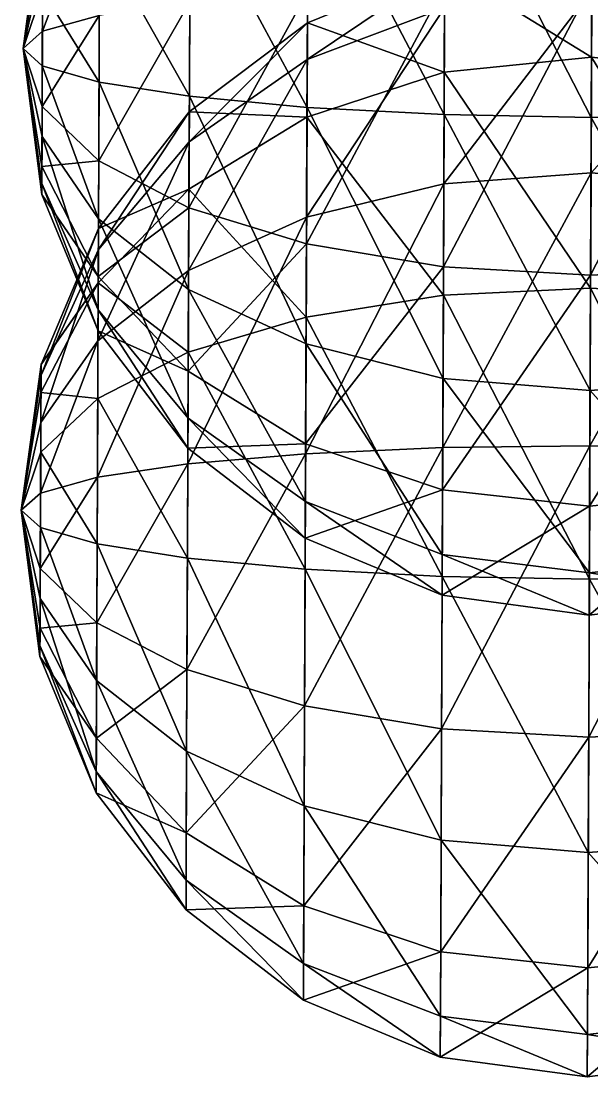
# Model space of a CAD drawing. Header units: metres. Extents: x -322 to 100, y -423 to 142.
# Drawn here: x -321.8 to -291.7, y -349.6 to -293.9 of the extents above; entities that cross this region are included whole.
import ezdxf

# ---------------------------------------------------------------- set-up
doc = ezdxf.new("R2010")
doc.units = ezdxf.units.M

msp = doc.modelspace()

# ---------------------------------------------------------------- linework, layer by layer
for points in [[(-291.7004, -298.97214, -919.2862), (-299.4037, -283.97626, -916.1156), (-291.63754, -283.6043, -917.05475), (-291.63745, -283.60422, -917.0546)], [(-283.9354, -298.88397, -918.271), (-291.7004, -298.97214, -919.2862), (-291.63754, -283.6043, -917.05475), (-291.63745, -283.60422, -917.0546)], [(-299.46442, -298.82043, -918.271), (-306.64392, -285.13025, -913.3622), (-299.4037, -283.97626, -916.1156), (-299.4036, -283.97617, -916.1155)], [(-291.7004, -298.97214, -919.2862), (-299.46442, -298.82043, -918.271), (-299.4037, -283.97626, -916.1156), (-299.4036, -283.97617, -916.1155)], [(-306.69833, -298.4392, -915.2947), (-312.86475, -286.98767, -908.9822), (-306.64392, -285.13025, -913.3622), (-306.64383, -285.13016, -913.36206)], [(-299.46442, -298.82043, -918.271), (-306.69833, -298.4392, -915.2947), (-306.64392, -285.13025, -913.3622), (-306.64383, -285.13016, -913.36206)], [(-317.62985, -286.37354, -877.4728), (-320.64453, -290.68918, -883.27106), (-320.65982, -294.42258, -881.7825), (-320.65973, -294.4225, -881.78235)], [(-317.62985, -286.37354, -877.4728), (-320.65982, -294.42258, -881.7825), (-317.65936, -293.58588, -874.59705), (-317.65927, -293.5858, -874.5969)], [(-312.9092, -297.8544, -910.56006), (-317.6423, -289.42194, -903.27405), (-312.86475, -286.98767, -908.9822), (-312.86465, -286.98758, -908.98206)], [(-306.69833, -298.4392, -915.2947), (-312.9092, -297.8544, -910.56006), (-312.86475, -286.98767, -908.9822), (-312.86465, -286.98758, -908.98206)], [(-320.6381, -289.11133, -894.1379), (-321.68576, -295.32944, -889.4934), (-320.632, -287.62274, -890.4045), (-320.6319, -287.62265, -890.40436)], [(-320.632, -287.62274, -890.4045), (-321.68576, -295.32944, -889.4934), (-320.63437, -288.2003, -886.42694), (-320.63428, -288.2002, -886.4268)], [(-320.63437, -288.2003, -886.42694), (-321.68576, -295.32944, -889.4934), (-320.64453, -290.68918, -883.27106), (-320.64444, -290.6891, -883.27094)], [(-320.651, -292.26715, -896.62683), (-321.68576, -295.32944, -889.4934), (-320.6381, -289.11133, -894.1379), (-320.638, -289.11124, -894.13776)], [(-317.67374, -297.10587, -904.3898), (-320.651, -292.26715, -896.62683), (-317.6423, -289.42194, -903.27405), (-317.6422, -289.42184, -903.2739)], [(-312.9092, -297.8544, -910.56006), (-317.67374, -297.10587, -904.3898), (-317.6423, -289.42194, -903.27405), (-317.6422, -289.42184, -903.2739)], [(-291.6874, -295.79672, -739.4938), (-299.43256, -291.02866, -724.94904), (-291.66388, -290.0453, -725.069), (-291.6638, -290.0452, -725.06885)], [(-283.92627, -296.64764, -738.8823), (-291.6874, -295.79672, -739.4938), (-291.66388, -290.0453, -725.069), (-291.6638, -290.0452, -725.06885)], [(-320.64453, -290.68918, -883.27106), (-321.68576, -295.32944, -889.4934), (-320.65982, -294.42258, -881.7825), (-320.65973, -294.4225, -881.78235)], [(-299.43256, -291.02866, -724.94904), (-306.68008, -293.97534, -724.5974), (-306.688, -295.90784, -711.2883), (-306.6879, -295.90775, -711.2882)], [(-299.43256, -291.02866, -724.94904), (-306.688, -295.90784, -711.2883), (-299.44138, -293.18408, -710.10474), (-299.44128, -293.184, -710.1046)], [(-299.4553, -296.58414, -738.8823), (-306.68008, -293.97534, -724.5974), (-299.43256, -291.02866, -724.94904), (-299.43246, -291.02856, -724.9489)], [(-291.6874, -295.79672, -739.4938), (-299.4553, -296.58414, -738.8823), (-299.43256, -291.02866, -724.94904), (-299.43246, -291.02856, -724.9489)], [(-299.4366, -292.02032, -860.7158), (-306.6734, -292.34238, -863.69214), (-306.72784, -305.65134, -865.62463), (-306.72775, -305.65125, -865.6245)], [(-299.4366, -292.02032, -860.7158), (-306.72784, -305.65134, -865.62463), (-299.4973, -306.86453, -862.8712), (-299.49722, -306.86444, -862.8711)], [(-291.6716, -291.93216, -859.7006), (-299.4366, -292.02032, -860.7158), (-299.4973, -306.86453, -862.8712), (-299.49722, -306.86444, -862.8711)], [(-291.6716, -291.93216, -859.7006), (-299.4973, -306.86453, -862.8712), (-291.73447, -307.3, -861.93207), (-291.73438, -307.2999, -861.93195)], [(-283.9076, -292.08386, -860.7158), (-291.6716, -291.93216, -859.7006), (-291.73447, -307.3, -861.93207), (-291.73438, -307.2999, -861.93195)], [(-283.9076, -292.08386, -860.7158), (-291.73447, -307.3, -861.93207), (-283.96832, -306.92807, -862.8712), (-283.96823, -306.92798, -862.8711)], [(-320.66727, -296.24466, -897.20435), (-321.68576, -295.32944, -889.4934), (-320.651, -292.26715, -896.62683), (-320.6509, -292.26706, -896.6267)], [(-317.67374, -297.10587, -904.3898), (-320.66727, -296.24466, -897.20435), (-320.651, -292.26715, -896.62683), (-320.6509, -292.26706, -896.6267)], [(-306.6734, -292.34238, -863.69214), (-312.88885, -292.87637, -868.42676), (-312.9333, -303.74307, -870.00464), (-312.9332, -303.74298, -870.0045)], [(-306.6734, -292.34238, -863.69214), (-312.9333, -303.74307, -870.00464), (-306.72784, -305.65134, -865.62463), (-306.72775, -305.65125, -865.6245)], [(-291.67303, -292.2767, -709.701), (-299.44138, -293.18408, -710.10474), (-299.47937, -302.4728, -698.32684), (-299.47928, -302.47272, -698.3267)], [(-291.67303, -292.2767, -709.701), (-299.47937, -302.4728, -698.32684), (-291.71237, -301.89313, -697.5077), (-291.71228, -301.89304, -697.50757)], [(-283.91235, -293.2476, -710.10474), (-291.67303, -292.2767, -709.701), (-291.71237, -301.89313, -697.5077), (-291.71228, -301.89304, -697.50757)], [(-312.88885, -292.87637, -868.42676), (-317.65936, -293.58588, -874.59705), (-317.6908, -301.2698, -875.71277), (-317.6907, -301.2697, -875.71265)], [(-312.88885, -292.87637, -868.42676), (-317.6908, -301.2698, -875.71277), (-312.9333, -303.74307, -870.00464), (-312.9332, -303.74298, -870.0045)], [(-299.44138, -293.18408, -710.10474), (-306.688, -295.90784, -711.2883), (-306.72208, -304.2359, -700.7286), (-306.722, -304.2358, -700.72845)], [(-299.44138, -293.18408, -710.10474), (-306.72208, -304.2359, -700.7286), (-299.47937, -302.4728, -698.32684), (-299.47928, -302.47272, -698.3267)], [(-317.65936, -293.58588, -874.59705), (-320.65982, -294.42258, -881.7825), (-320.6761, -298.40005, -882.36), (-320.676, -298.39996, -882.35986)], [(-317.65936, -293.58588, -874.59705), (-320.6761, -298.40005, -882.36), (-317.6908, -301.2698, -875.71277), (-317.6907, -301.2697, -875.71265)], [(-283.91235, -293.2476, -710.10474), (-291.71237, -301.89313, -697.5077), (-283.95035, -302.53635, -698.32684), (-283.95026, -302.53625, -698.3267)], [(-306.68008, -293.97534, -724.5974), (-312.91263, -298.68454, -724.03796), (-312.91907, -300.2624, -713.1712), (-312.91898, -300.2623, -713.1711)], [(-306.68008, -293.97534, -724.5974), (-312.91907, -300.2624, -713.1712), (-306.688, -295.90784, -711.2883), (-306.6879, -295.90775, -711.2882)], [(-306.70047, -298.95624, -737.0896), (-312.91263, -298.68454, -724.03796), (-306.68008, -293.97534, -724.5974), (-306.68, -293.97525, -724.5973)], [(-299.4553, -296.58414, -738.8823), (-306.70047, -298.95624, -737.0896), (-306.68008, -293.97534, -724.5974), (-306.68, -293.97525, -724.5973)], [(-320.65982, -294.42258, -881.7825), (-321.68576, -295.32944, -889.4934), (-320.6761, -298.40005, -882.36), (-320.676, -298.39996, -882.35986)], [(-320.6761, -298.40005, -882.36), (-321.68576, -295.32944, -889.4934), (-320.689, -301.5559, -884.84894), (-320.6889, -301.55582, -884.8488)], [(-320.689, -301.5559, -884.84894), (-321.68576, -295.32944, -889.4934), (-320.69507, -303.0445, -888.58234), (-320.69498, -303.0444, -888.5822)], [(-320.69507, -303.0445, -888.58234), (-321.68576, -295.32944, -889.4934), (-320.69272, -302.46695, -892.5599), (-320.69263, -302.46686, -892.55975)], [(-320.69272, -302.46695, -892.5599), (-321.68576, -295.32944, -889.4934), (-320.68253, -299.97803, -895.71576), (-320.68243, -299.97794, -895.71564)], [(-320.68253, -299.97803, -895.71576), (-321.68576, -295.32944, -889.4934), (-320.66727, -296.24466, -897.20435), (-320.66718, -296.24457, -897.2042)], [(-306.688, -295.90784, -711.2883), (-312.91907, -300.2624, -713.1712), (-312.9469, -307.06223, -704.5492), (-312.9468, -307.06213, -704.5491)], [(-306.688, -295.90784, -711.2883), (-312.9469, -307.06223, -704.5492), (-306.72208, -304.2359, -700.7286), (-306.722, -304.2358, -700.72845)], [(-291.7373, -307.98996, -749.1103), (-299.4553, -296.58414, -738.8823), (-291.6874, -295.79672, -739.4938), (-291.68732, -295.79663, -739.49365)], [(-283.97446, -308.4254, -748.17114), (-291.7373, -307.98996, -749.1103), (-291.6874, -295.79672, -739.4938), (-291.68732, -295.79663, -739.49365)], [(-291.6874, -295.79672, -739.4938), (-291.6874, -295.79672, -739.4938), (-291.7373, -307.98996, -749.1103), (-291.7372, -307.98987, -749.11017)], [(-283.97446, -308.4254, -748.17114), (-291.6874, -295.79672, -739.4938), (-283.92627, -296.64764, -738.8823), (-283.92618, -296.64755, -738.8822)], [(-317.70325, -304.3182, -901.51404), (-320.68253, -299.97803, -895.71576), (-320.66727, -296.24466, -897.20435), (-320.66718, -296.24457, -897.2042)], [(-317.70325, -304.3182, -901.51404), (-320.66727, -296.24466, -897.20435), (-317.67374, -297.10587, -904.3898), (-317.67365, -297.10577, -904.38965)], [(-312.95093, -308.05417, -906.49316), (-317.70325, -304.3182, -901.51404), (-317.67374, -297.10587, -904.3898), (-317.67365, -297.10577, -904.38965)], [(-312.95093, -308.05417, -906.49316), (-317.67374, -297.10587, -904.3898), (-312.9092, -297.8544, -910.56006), (-312.90912, -297.8543, -910.55994)], [(-299.50345, -308.3619, -748.17114), (-306.70047, -298.95624, -737.0896), (-299.4553, -296.58414, -738.8823), (-299.4552, -296.58405, -738.8822)], [(-291.7373, -307.98996, -749.1103), (-299.50345, -308.3619, -748.17114), (-299.4553, -296.58414, -738.8823), (-299.4552, -296.58405, -738.8822)], [(-299.4553, -296.58414, -738.8823), (-299.4553, -296.58414, -738.8823), (-299.50345, -308.3619, -748.17114), (-299.50336, -308.36182, -748.171)], [(-306.74945, -310.93134, -910.3138), (-312.95093, -308.05417, -906.49316), (-312.9092, -297.8544, -910.56006), (-312.90912, -297.8543, -910.55994)], [(-306.74945, -310.93134, -910.3138), (-312.9092, -297.8544, -910.56006), (-306.69833, -298.4392, -915.2947), (-306.69824, -298.43912, -915.29456)], [(-317.6908, -301.2698, -875.71277), (-320.6761, -298.40005, -882.36), (-320.689, -301.5559, -884.84894), (-320.6889, -301.55582, -884.8488)], [(-312.91263, -298.68454, -724.03796), (-317.70538, -304.83527, -723.30896), (-317.70993, -305.951, -715.625), (-317.70984, -305.9509, -715.6249)], [(-312.91263, -298.68454, -724.03796), (-317.70993, -305.951, -715.625), (-312.91907, -300.2624, -713.1712), (-312.91898, -300.2623, -713.1711)], [(-312.92926, -302.7514, -734.23785), (-317.70538, -304.83527, -723.30896), (-312.91263, -298.68454, -724.03796), (-312.91254, -298.68445, -724.03784)], [(-306.70047, -298.95624, -737.0896), (-312.92926, -302.7514, -734.23785), (-312.91263, -298.68454, -724.03796), (-312.91254, -298.68445, -724.03784)], [(-299.52142, -312.7536, -912.7155), (-306.74945, -310.93134, -910.3138), (-306.69833, -298.4392, -915.2947), (-306.69824, -298.43912, -915.29456)], [(-299.52142, -312.7536, -912.7155), (-306.69833, -298.4392, -915.2947), (-299.46442, -298.82043, -918.271), (-299.46432, -298.82034, -918.2709)], [(-306.74365, -309.5159, -745.4177), (-312.92926, -302.7514, -734.23785), (-306.70047, -298.95624, -737.0896), (-306.70038, -298.95615, -737.0895)], [(-299.50345, -308.3619, -748.17114), (-306.74365, -309.5159, -745.4177), (-306.70047, -298.95624, -737.0896), (-306.70038, -298.95615, -737.0895)], [(-306.70047, -298.95624, -737.0896), (-306.70047, -298.95624, -737.0896), (-306.74365, -309.5159, -745.4177), (-306.74356, -309.5158, -745.4176)], [(-291.7594, -313.39682, -913.53467), (-299.52142, -312.7536, -912.7155), (-299.46442, -298.82043, -918.271), (-299.46432, -298.82034, -918.2709)], [(-291.7594, -313.39682, -913.53467), (-299.46442, -298.82043, -918.271), (-291.7004, -298.97214, -919.2862), (-291.70032, -298.97205, -919.2861)], [(-283.9924, -312.81714, -912.7155), (-291.7594, -313.39682, -913.53467), (-291.7004, -298.97214, -919.2862), (-291.70032, -298.97205, -919.2861)], [(-283.9924, -312.81714, -912.7155), (-291.7004, -298.97214, -919.2862), (-283.9354, -298.88397, -918.271), (-283.9353, -298.88388, -918.2709)], [(-317.72293, -309.1264, -895.41736), (-320.69272, -302.46695, -892.5599), (-320.68253, -299.97803, -895.71576), (-320.68243, -299.97794, -895.71564)], [(-317.72293, -309.1264, -895.41736), (-320.68253, -299.97803, -895.71576), (-317.70325, -304.3182, -901.51404), (-317.70316, -304.3181, -901.5139)], [(-312.91907, -300.2624, -713.1712), (-317.70993, -305.951, -715.625), (-317.7296, -310.7592, -709.5283), (-317.72952, -310.7591, -709.5282)], [(-312.91907, -300.2624, -713.1712), (-317.7296, -310.7592, -709.5283), (-312.9469, -307.06223, -704.5492), (-312.9468, -307.06213, -704.5491)], [(-317.71573, -307.36642, -880.521), (-320.689, -301.5559, -884.84894), (-320.69507, -303.0445, -888.58234), (-320.69498, -303.0444, -888.5822)], [(-317.6908, -301.2698, -875.71277), (-320.689, -301.5559, -884.84894), (-317.71573, -307.36642, -880.521), (-317.71564, -307.36633, -880.5209)], [(-312.9333, -303.74307, -870.00464), (-317.6908, -301.2698, -875.71277), (-317.71573, -307.36642, -880.521), (-317.71564, -307.36633, -880.5209)], [(-291.71237, -301.89313, -697.5077), (-299.47937, -302.4728, -698.32684), (-299.53638, -316.40598, -692.77136), (-299.5363, -316.40588, -692.77124)], [(-291.71237, -301.89313, -697.5077), (-299.53638, -316.40598, -692.77136), (-291.77136, -316.3178, -691.75616), (-291.77127, -316.31772, -691.75604)], [(-283.95035, -302.53635, -698.32684), (-291.71237, -301.89313, -697.5077), (-291.77136, -316.3178, -691.75616), (-291.77127, -316.31772, -691.75604)], [(-317.72748, -310.24213, -887.7334), (-320.69507, -303.0445, -888.58234), (-320.69272, -302.46695, -892.5599), (-320.69263, -302.46686, -892.55975)], [(-317.72748, -310.24213, -887.7334), (-320.69272, -302.46695, -892.5599), (-317.72293, -309.1264, -895.41736), (-317.72284, -309.1263, -895.41724)], [(-299.47937, -302.4728, -698.32684), (-306.72208, -304.2359, -700.7286), (-306.77316, -316.72803, -695.7477), (-306.77307, -316.72794, -695.74756)], [(-299.47937, -302.4728, -698.32684), (-306.77316, -316.72803, -695.7477), (-299.53638, -316.40598, -692.77136), (-299.5363, -316.40588, -692.77124)], [(-283.95035, -302.53635, -698.32684), (-291.77136, -316.3178, -691.75616), (-284.00735, -316.4695, -692.77136), (-284.00726, -316.46942, -692.77124)], [(-317.71573, -307.36642, -880.521), (-320.69507, -303.0445, -888.58234), (-317.72748, -310.24213, -887.7334), (-317.7274, -310.24203, -887.7333)], [(-312.96454, -311.37332, -741.0377), (-317.71713, -307.71097, -730.52136), (-312.92926, -302.7514, -734.23785), (-312.92917, -302.7513, -734.23773)], [(-312.92926, -302.7514, -734.23785), (-317.71713, -307.71097, -730.52136), (-317.70538, -304.83527, -723.30896), (-317.7053, -304.83517, -723.30884)], [(-306.74365, -309.5159, -745.4177), (-312.96454, -311.37332, -741.0377), (-312.92926, -302.7514, -734.23785), (-312.92917, -302.7513, -734.23773)], [(-312.92926, -302.7514, -734.23785), (-312.92926, -302.7514, -734.23785), (-312.96454, -311.37332, -741.0377), (-312.96445, -311.37323, -741.0376)], [(-312.9333, -303.74307, -870.00464), (-317.71573, -307.36642, -880.521), (-312.96857, -312.365, -876.8045), (-312.96848, -312.3649, -876.8044)], [(-306.72784, -305.65134, -865.62463), (-312.9333, -303.74307, -870.00464), (-312.96857, -312.365, -876.8045), (-312.96848, -312.3649, -876.8044)], [(-312.97876, -314.854, -897.87115), (-317.72293, -309.1264, -895.41736), (-317.70325, -304.3182, -901.51404), (-317.70316, -304.3181, -901.5139)], [(-312.97876, -314.854, -897.87115), (-317.70325, -304.3182, -901.51404), (-312.95093, -308.05417, -906.49316), (-312.95084, -308.05408, -906.49304)], [(-306.72208, -304.2359, -700.7286), (-312.9469, -307.06223, -704.5492), (-312.98862, -317.26202, -700.4823), (-312.98853, -317.26193, -700.4822)], [(-306.72208, -304.2359, -700.7286), (-312.98862, -317.26202, -700.4823), (-306.77316, -316.72803, -695.7477), (-306.77307, -316.72794, -695.74756)], [(-317.70538, -304.83527, -723.30896), (-320.73175, -312.0084, -722.46), (-320.73413, -312.58594, -718.4825), (-320.73404, -312.58585, -718.48236)], [(-317.70538, -304.83527, -723.30896), (-320.73413, -312.58594, -718.4825), (-317.70993, -305.951, -715.625), (-317.70984, -305.9509, -715.6249)], [(-317.71713, -307.71097, -730.52136), (-320.73175, -312.0084, -722.46), (-317.70538, -304.83527, -723.30896), (-317.7053, -304.83517, -723.30884)], [(-317.70993, -305.951, -715.625), (-320.73413, -312.58594, -718.4825), (-320.7443, -315.07483, -715.3266), (-320.7442, -315.07474, -715.3265)], [(-317.70993, -305.951, -715.625), (-320.7443, -315.07483, -715.3266), (-317.7296, -310.7592, -709.5283), (-317.72952, -310.7591, -709.5282)], [(-306.72784, -305.65134, -865.62463), (-312.96857, -312.365, -876.8045), (-306.77106, -316.21097, -873.95276), (-306.77097, -316.21088, -873.95264)], [(-299.4973, -306.86453, -862.8712), (-306.72784, -305.65134, -865.62463), (-306.77106, -316.21097, -873.95276), (-306.77097, -316.21088, -873.95264)], [(-312.9469, -307.06223, -704.5492), (-317.7296, -310.7592, -709.5283), (-317.75912, -317.97153, -706.6526), (-317.75903, -317.97144, -706.65247)], [(-312.9469, -307.06223, -704.5492), (-317.75912, -317.97153, -706.6526), (-312.98862, -317.26202, -700.4823), (-312.98853, -317.26193, -700.4822)], [(-299.4973, -306.86453, -862.8712), (-306.77106, -316.21097, -873.95276), (-299.5455, -318.6423, -872.16003), (-299.5454, -318.6422, -872.1599)], [(-291.73447, -307.3, -861.93207), (-299.4973, -306.86453, -862.8712), (-299.5455, -318.6423, -872.16003), (-299.5454, -318.6422, -872.1599)], [(-283.96832, -306.92807, -862.8712), (-291.73447, -307.3, -861.93207), (-291.78433, -319.49323, -871.5486), (-291.78424, -319.49313, -871.54846)], [(-283.96832, -306.92807, -862.8712), (-291.78433, -319.49323, -871.5486), (-284.01648, -318.7058, -872.16003), (-284.0164, -318.70572, -872.1599)], [(-312.96857, -312.365, -876.8045), (-317.71573, -307.36642, -880.521), (-317.72748, -310.24213, -887.7334), (-317.7274, -310.24203, -887.7333)], [(-291.73447, -307.3, -861.93207), (-299.5455, -318.6423, -872.16003), (-291.78433, -319.49323, -871.5486), (-291.78424, -319.49313, -871.54846)], [(-317.74207, -313.8076, -735.3296), (-320.73785, -313.49698, -726.1934), (-317.71713, -307.71097, -730.52136), (-317.71704, -307.71088, -730.52124)], [(-317.71713, -307.71097, -730.52136), (-320.73785, -313.49698, -726.1934), (-320.73175, -312.0084, -722.46), (-320.73166, -312.0083, -722.4599)], [(-312.96454, -311.37332, -741.0377), (-317.74207, -313.8076, -735.3296), (-317.71713, -307.71097, -730.52136), (-317.71704, -307.71088, -730.52124)], [(-317.71713, -307.71097, -730.52136), (-317.71713, -307.71097, -730.52136), (-317.74207, -313.8076, -735.3296), (-317.74197, -313.8075, -735.32947)], [(-306.7835, -319.2594, -899.754), (-312.97876, -314.854, -897.87115), (-312.95093, -308.05417, -906.49316), (-312.95084, -308.05408, -906.49304)], [(-306.7835, -319.2594, -899.754), (-312.95093, -308.05417, -906.49316), (-306.74945, -310.93134, -910.3138), (-306.74936, -310.93124, -910.31366)], [(-291.80017, -323.3578, -751.34174), (-299.50345, -308.3619, -748.17114), (-291.7373, -307.98996, -749.1103), (-291.7372, -307.98987, -749.11017)], [(-284.03516, -323.26962, -750.32654), (-291.80017, -323.3578, -751.34174), (-291.7373, -307.98996, -749.1103), (-291.7372, -307.98987, -749.11017)], [(-284.03516, -323.26962, -750.32654), (-291.7373, -307.98996, -749.1103), (-283.97446, -308.4254, -748.17114), (-283.97437, -308.42532, -748.171)], [(-299.56418, -323.2061, -750.32654), (-306.74365, -309.5159, -745.4177), (-299.50345, -308.3619, -748.17114), (-299.50336, -308.36182, -748.171)], [(-291.80017, -323.3578, -751.34174), (-299.56418, -323.2061, -750.32654), (-299.50345, -308.3619, -748.17114), (-299.50336, -308.36182, -748.171)], [(-312.9852, -316.4319, -887.0044), (-317.72748, -310.24213, -887.7334), (-317.72293, -309.1264, -895.41736), (-317.72284, -309.1263, -895.41724)], [(-312.9852, -316.4319, -887.0044), (-317.72293, -309.1264, -895.41736), (-312.97876, -314.854, -897.87115), (-312.97867, -314.8539, -897.87103)], [(-306.7981, -322.82486, -747.3502), (-312.96454, -311.37332, -741.0377), (-306.74365, -309.5159, -745.4177), (-306.74356, -309.5158, -745.4176)], [(-299.56418, -323.2061, -750.32654), (-306.7981, -322.82486, -747.3502), (-306.74365, -309.5159, -745.4177), (-306.74356, -309.5158, -745.4176)], [(-312.96857, -312.365, -876.8045), (-317.72748, -310.24213, -887.7334), (-312.9852, -316.4319, -887.0044), (-312.9851, -316.4318, -887.0043)], [(-317.7296, -310.7592, -709.5283), (-320.7443, -315.07483, -715.3266), (-320.75958, -318.80823, -713.838), (-320.7595, -318.80814, -713.8379)], [(-317.7296, -310.7592, -709.5283), (-320.75958, -318.80823, -713.838), (-317.75912, -317.97153, -706.6526), (-317.75903, -317.97144, -706.65247)], [(-299.55942, -322.04236, -900.9377), (-306.7835, -319.2594, -899.754), (-306.74945, -310.93134, -910.3138), (-306.74936, -310.93124, -910.31366)], [(-299.55942, -322.04236, -900.9377), (-306.74945, -310.93134, -910.3138), (-299.52142, -312.7536, -912.7155), (-299.52133, -312.7535, -912.7154)], [(-313.00897, -322.24005, -742.6156), (-317.74207, -313.8076, -735.3296), (-312.96454, -311.37332, -741.0377), (-312.96445, -311.37323, -741.0376)], [(-306.7981, -322.82486, -747.3502), (-313.00897, -322.24005, -742.6156), (-312.96454, -311.37332, -741.0377), (-312.96445, -311.37323, -741.0376)], [(-320.73785, -313.49698, -726.1934), (-321.78552, -319.7151, -721.54895), (-320.73175, -312.0084, -722.46), (-320.73166, -312.0083, -722.4599)], [(-320.73175, -312.0084, -722.46), (-321.78552, -319.7151, -721.54895), (-320.73413, -312.58594, -718.4825), (-320.73404, -312.58585, -718.48236)], [(-320.73413, -312.58594, -718.4825), (-321.78552, -319.7151, -721.54895), (-320.7443, -315.07483, -715.3266), (-320.7442, -315.07474, -715.3265)], [(-306.77106, -316.21097, -873.95276), (-312.96857, -312.365, -876.8045), (-312.9852, -316.4319, -887.0044), (-312.9851, -316.4318, -887.0043)], [(-291.79874, -323.01324, -901.3414), (-299.55942, -322.04236, -900.9377), (-299.52142, -312.7536, -912.7155), (-299.52133, -312.7535, -912.7154)], [(-291.79874, -323.01324, -901.3414), (-299.52142, -312.7536, -912.7155), (-291.7594, -313.39682, -913.53467), (-291.7593, -313.39673, -913.53455)], [(-284.0304, -322.10587, -900.9377), (-291.7594, -313.39682, -913.53467), (-283.9924, -312.81714, -912.7155), (-283.9923, -312.81705, -912.7154)], [(-320.75076, -316.6528, -728.6824), (-321.78552, -319.7151, -721.54895), (-320.73785, -313.49698, -726.1934), (-320.73776, -313.4969, -726.1933)], [(-317.74207, -313.8076, -735.3296), (-320.75076, -316.6528, -728.6824), (-320.73785, -313.49698, -726.1934), (-320.73776, -313.4969, -726.1933)], [(-317.7735, -321.49152, -736.4453), (-320.75076, -316.6528, -728.6824), (-317.74207, -313.8076, -735.3296), (-317.74197, -313.8075, -735.32947)], [(-313.00897, -322.24005, -742.6156), (-317.7735, -321.49152, -736.4453), (-317.74207, -313.8076, -735.3296), (-317.74197, -313.8075, -735.32947)], [(-284.0304, -322.10587, -900.9377), (-291.79874, -323.01324, -901.3414), (-291.7594, -313.39682, -913.53467), (-291.7593, -313.39673, -913.53455)], [(-306.7914, -321.19186, -886.44495), (-312.9852, -316.4319, -887.0044), (-312.97876, -314.854, -897.87115), (-312.97867, -314.8539, -897.87103)], [(-306.7914, -321.19186, -886.44495), (-312.97876, -314.854, -897.87115), (-306.7835, -319.2594, -899.754), (-306.78342, -319.2593, -899.7539)], [(-320.7443, -315.07483, -715.3266), (-321.78552, -319.7151, -721.54895), (-320.75958, -318.80823, -713.838), (-320.7595, -318.80814, -713.8379)], [(-306.77106, -316.21097, -873.95276), (-312.9852, -316.4319, -887.0044), (-306.7914, -321.19186, -886.44495), (-306.79132, -321.19177, -886.4448)], [(-299.53638, -316.40598, -692.77136), (-306.77316, -316.72803, -695.7477), (-306.8276, -330.037, -697.6802), (-306.8275, -330.0369, -697.68005)], [(-299.53638, -316.40598, -692.77136), (-306.8276, -330.037, -697.6802), (-299.59708, -331.25018, -694.92676), (-299.597, -331.2501, -694.92664)], [(-299.5455, -318.6423, -872.16003), (-306.77106, -316.21097, -873.95276), (-306.7914, -321.19186, -886.44495), (-306.79132, -321.19177, -886.4448)], [(-291.77136, -316.3178, -691.75616), (-299.53638, -316.40598, -692.77136), (-299.59708, -331.25018, -694.92676), (-299.597, -331.2501, -694.92664)], [(-291.77136, -316.3178, -691.75616), (-299.59708, -331.25018, -694.92676), (-291.83423, -331.68564, -693.9876), (-291.83414, -331.68555, -693.9875)], [(-284.00735, -316.4695, -692.77136), (-291.77136, -316.3178, -691.75616), (-291.83423, -331.68564, -693.9876), (-291.83414, -331.68555, -693.9875)], [(-284.00735, -316.4695, -692.77136), (-291.83423, -331.68564, -693.9876), (-284.06808, -331.31372, -694.92676), (-284.068, -331.31363, -694.92664)], [(-320.76703, -320.6303, -729.2599), (-321.78552, -319.7151, -721.54895), (-320.75076, -316.6528, -728.6824), (-320.75067, -316.6527, -728.68225)], [(-317.7735, -321.49152, -736.4453), (-320.76703, -320.6303, -729.2599), (-320.75076, -316.6528, -728.6824), (-320.75067, -316.6527, -728.68225)], [(-306.77316, -316.72803, -695.7477), (-312.98862, -317.26202, -700.4823), (-313.03305, -328.12872, -702.0602), (-313.03296, -328.12863, -702.06006)], [(-306.77316, -316.72803, -695.7477), (-313.03305, -328.12872, -702.0602), (-306.8276, -330.037, -697.6802), (-306.8275, -330.0369, -697.68005)], [(-312.98862, -317.26202, -700.4823), (-317.75912, -317.97153, -706.6526), (-317.79056, -325.65546, -707.7683), (-317.79047, -325.65536, -707.7682)], [(-312.98862, -317.26202, -700.4823), (-317.79056, -325.65546, -707.7683), (-313.03305, -328.12872, -702.0602), (-313.03296, -328.12863, -702.06006)], [(-317.75912, -317.97153, -706.6526), (-320.75958, -318.80823, -713.838), (-320.77585, -322.7857, -714.4155), (-320.77576, -322.7856, -714.4154)], [(-317.75912, -317.97153, -706.6526), (-320.77585, -322.7857, -714.4155), (-317.79056, -325.65546, -707.7683), (-317.79047, -325.65536, -707.7682)], [(-320.75958, -318.80823, -713.838), (-321.78552, -319.7151, -721.54895), (-320.77585, -322.7857, -714.4155), (-320.77576, -322.7856, -714.4154)], [(-299.5455, -318.6423, -872.16003), (-306.7914, -321.19186, -886.44495), (-299.56824, -324.19775, -886.0933), (-299.56815, -324.19766, -886.0932)], [(-291.78433, -319.49323, -871.5486), (-299.5455, -318.6423, -872.16003), (-299.56824, -324.19775, -886.0933), (-299.56815, -324.19766, -886.0932)], [(-284.01648, -318.7058, -872.16003), (-291.78433, -319.49323, -871.5486), (-291.80786, -325.2447, -885.9734), (-291.80777, -325.2446, -885.97327)], [(-284.01648, -318.7058, -872.16003), (-291.80786, -325.2447, -885.9734), (-284.0392, -324.2613, -886.0933), (-284.03912, -324.2612, -886.0932)], [(-299.56824, -324.19775, -886.0933), (-306.7914, -321.19186, -886.44495), (-306.7835, -319.2594, -899.754), (-306.78342, -319.2593, -899.7539)], [(-299.56824, -324.19775, -886.0933), (-306.7835, -319.2594, -899.754), (-299.55942, -322.04236, -900.9377), (-299.55933, -322.04227, -900.93756)], [(-320.77585, -322.7857, -714.4155), (-321.78552, -319.7151, -721.54895), (-320.78876, -325.94156, -716.9045), (-320.78867, -325.94147, -716.90436)], [(-320.78876, -325.94156, -716.9045), (-321.78552, -319.7151, -721.54895), (-320.79483, -327.43015, -720.6379), (-320.79474, -327.43005, -720.63776)], [(-320.79483, -327.43015, -720.6379), (-321.78552, -319.7151, -721.54895), (-320.79248, -326.8526, -724.6154), (-320.7924, -326.8525, -724.6153)], [(-320.79248, -326.8526, -724.6154), (-321.78552, -319.7151, -721.54895), (-320.7823, -324.36368, -727.7713), (-320.7822, -324.3636, -727.7712)], [(-320.7823, -324.36368, -727.7713), (-321.78552, -319.7151, -721.54895), (-320.76703, -320.6303, -729.2599), (-320.76694, -320.63022, -729.25977)], [(-291.78433, -319.49323, -871.5486), (-299.56824, -324.19775, -886.0933), (-291.80786, -325.2447, -885.9734), (-291.80777, -325.2446, -885.97327)], [(-317.803, -328.70386, -733.5696), (-320.7823, -324.36368, -727.7713), (-320.76703, -320.6303, -729.2599), (-320.76694, -320.63022, -729.25977)], [(-317.803, -328.70386, -733.5696), (-320.76703, -320.6303, -729.2599), (-317.7735, -321.49152, -736.4453), (-317.7734, -321.49142, -736.4452)], [(-313.0507, -332.43982, -738.5487), (-317.803, -328.70386, -733.5696), (-317.7735, -321.49152, -736.4453), (-317.7734, -321.49142, -736.4452)], [(-313.0507, -332.43982, -738.5487), (-317.7735, -321.49152, -736.4453), (-313.00897, -322.24005, -742.6156), (-313.00888, -322.23996, -742.6155)], [(-291.80786, -325.2447, -885.9734), (-299.56824, -324.19775, -886.0933), (-299.55942, -322.04236, -900.9377), (-299.55933, -322.04227, -900.93756)], [(-291.80786, -325.2447, -885.9734), (-299.55942, -322.04236, -900.9377), (-291.79874, -323.01324, -901.3414), (-291.79865, -323.01315, -901.34125)], [(-284.0392, -324.2613, -886.0933), (-291.79874, -323.01324, -901.3414), (-284.0304, -322.10587, -900.9377), (-284.0303, -322.10577, -900.93756)], [(-306.8492, -335.317, -742.3693), (-313.0507, -332.43982, -738.5487), (-313.00897, -322.24005, -742.6156), (-313.00888, -322.23996, -742.6155)], [(-306.8492, -335.317, -742.3693), (-313.00897, -322.24005, -742.6156), (-306.7981, -322.82486, -747.3502), (-306.798, -322.82477, -747.3501)], [(-317.79056, -325.65546, -707.7683), (-320.77585, -322.7857, -714.4155), (-320.78876, -325.94156, -716.9045), (-320.78867, -325.94147, -716.90436)], [(-299.6212, -337.13925, -744.77106), (-306.8492, -335.317, -742.3693), (-306.7981, -322.82486, -747.3502), (-306.798, -322.82477, -747.3501)], [(-299.6212, -337.13925, -744.77106), (-306.7981, -322.82486, -747.3502), (-299.56418, -323.2061, -750.32654), (-299.5641, -323.206, -750.3264)], [(-291.85916, -337.78247, -745.5902), (-299.6212, -337.13925, -744.77106), (-299.56418, -323.2061, -750.32654), (-299.5641, -323.206, -750.3264)], [(-291.85916, -337.78247, -745.5902), (-299.56418, -323.2061, -750.32654), (-291.80017, -323.3578, -751.34174), (-291.80008, -323.3577, -751.3416)], [(-284.0392, -324.2613, -886.0933), (-291.80786, -325.2447, -885.9734), (-291.79874, -323.01324, -901.3414), (-291.79865, -323.01315, -901.34125)], [(-284.09216, -337.2028, -744.77106), (-291.80017, -323.3578, -751.34174), (-284.03516, -323.26962, -750.32654), (-284.03506, -323.26953, -750.3264)], [(-284.09216, -337.2028, -744.77106), (-291.85916, -337.78247, -745.5902), (-291.80017, -323.3578, -751.34174), (-291.80008, -323.3577, -751.3416)], [(-317.8227, -333.51205, -727.4729), (-320.79248, -326.8526, -724.6154), (-320.7823, -324.36368, -727.7713), (-320.7822, -324.3636, -727.7712)], [(-317.8227, -333.51205, -727.4729), (-320.7823, -324.36368, -727.7713), (-317.803, -328.70386, -733.5696), (-317.80292, -328.70377, -733.56946)], [(-317.8155, -331.75208, -712.57654), (-320.78876, -325.94156, -716.9045), (-320.79483, -327.43015, -720.6379), (-320.79474, -327.43005, -720.63776)], [(-317.79056, -325.65546, -707.7683), (-320.78876, -325.94156, -716.9045), (-317.8155, -331.75208, -712.57654), (-317.8154, -331.75198, -712.5764)], [(-313.03305, -328.12872, -702.0602), (-317.79056, -325.65546, -707.7683), (-317.8155, -331.75208, -712.57654), (-317.8154, -331.75198, -712.5764)], [(-317.82724, -334.62778, -719.78894), (-320.79483, -327.43015, -720.6379), (-320.79248, -326.8526, -724.6154), (-320.7924, -326.8525, -724.6153)], [(-317.82724, -334.62778, -719.78894), (-320.79248, -326.8526, -724.6154), (-317.8227, -333.51205, -727.4729), (-317.8226, -333.51196, -727.4728)], [(-317.8155, -331.75208, -712.57654), (-320.79483, -327.43015, -720.6379), (-317.82724, -334.62778, -719.78894), (-317.82715, -334.6277, -719.7888)], [(-313.03305, -328.12872, -702.0602), (-317.8155, -331.75208, -712.57654), (-313.06833, -336.75064, -708.86005), (-313.06824, -336.75055, -708.8599)], [(-306.8276, -330.037, -697.6802), (-313.03305, -328.12872, -702.0602), (-313.06833, -336.75064, -708.86005), (-313.06824, -336.75055, -708.8599)], [(-313.07852, -339.23965, -729.9267), (-317.8227, -333.51205, -727.4729), (-317.803, -328.70386, -733.5696), (-317.80292, -328.70377, -733.56946)], [(-313.07852, -339.23965, -729.9267), (-317.803, -328.70386, -733.5696), (-313.0507, -332.43982, -738.5487), (-313.0506, -332.43973, -738.5486)], [(-306.8276, -330.037, -697.6802), (-313.06833, -336.75064, -708.86005), (-306.87082, -340.59662, -706.0083), (-306.87073, -340.59653, -706.0082)], [(-299.59708, -331.25018, -694.92676), (-306.8276, -330.037, -697.6802), (-306.87082, -340.59662, -706.0083), (-306.87073, -340.59653, -706.0082)], [(-299.59708, -331.25018, -694.92676), (-306.87082, -340.59662, -706.0083), (-299.64526, -343.02795, -704.2156), (-299.64517, -343.02786, -704.21545)], [(-291.83423, -331.68564, -693.9876), (-299.59708, -331.25018, -694.92676), (-299.64526, -343.02795, -704.2156), (-299.64517, -343.02786, -704.21545)], [(-284.06808, -331.31372, -694.92676), (-291.83423, -331.68564, -693.9876), (-291.8841, -343.87888, -703.6041), (-291.884, -343.87878, -703.604)], [(-284.06808, -331.31372, -694.92676), (-291.8841, -343.87888, -703.6041), (-284.11624, -343.09146, -704.2156), (-284.11615, -343.09137, -704.21545)], [(-313.06833, -336.75064, -708.86005), (-317.8155, -331.75208, -712.57654), (-317.82724, -334.62778, -719.78894), (-317.82715, -334.6277, -719.7888)], [(-291.83423, -331.68564, -693.9876), (-299.64526, -343.02795, -704.2156), (-291.8841, -343.87888, -703.6041), (-291.884, -343.87878, -703.604)], [(-306.88327, -343.64505, -731.8096), (-313.07852, -339.23965, -729.9267), (-313.0507, -332.43982, -738.5487), (-313.0506, -332.43973, -738.5486)], [(-306.88327, -343.64505, -731.8096), (-313.0507, -332.43982, -738.5487), (-306.8492, -335.317, -742.3693), (-306.84912, -335.3169, -742.3692)], [(-313.08496, -340.8175, -719.05994), (-317.82724, -334.62778, -719.78894), (-317.8227, -333.51205, -727.4729), (-317.8226, -333.51196, -727.4728)], [(-313.08496, -340.8175, -719.05994), (-317.8227, -333.51205, -727.4729), (-313.07852, -339.23965, -729.9267), (-313.07843, -339.23956, -729.9266)], [(-313.06833, -336.75064, -708.86005), (-317.82724, -334.62778, -719.78894), (-313.08496, -340.8175, -719.05994), (-313.08487, -340.8174, -719.0598)], [(-299.65918, -346.428, -732.9932), (-306.88327, -343.64505, -731.8096), (-306.8492, -335.317, -742.3693), (-306.84912, -335.3169, -742.3692)], [(-299.65918, -346.428, -732.9932), (-306.8492, -335.317, -742.3693), (-299.6212, -337.13925, -744.77106), (-299.6211, -337.13916, -744.77094)], [(-306.87082, -340.59662, -706.0083), (-313.06833, -336.75064, -708.86005), (-313.08496, -340.8175, -719.05994), (-313.08487, -340.8174, -719.0598)], [(-291.8985, -347.3989, -733.3969), (-299.65918, -346.428, -732.9932), (-299.6212, -337.13925, -744.77106), (-299.6211, -337.13916, -744.77094)], [(-291.8985, -347.3989, -733.3969), (-299.6212, -337.13925, -744.77106), (-291.85916, -337.78247, -745.5902), (-291.85907, -337.78238, -745.5901)], [(-284.13016, -346.49152, -732.9932), (-291.85916, -337.78247, -745.5902), (-284.09216, -337.2028, -744.77106), (-284.09207, -337.2027, -744.77094)], [(-284.13016, -346.49152, -732.9932), (-291.8985, -347.3989, -733.3969), (-291.85916, -337.78247, -745.5902), (-291.85907, -337.78238, -745.5901)], [(-306.89117, -345.5775, -718.5005), (-313.08496, -340.8175, -719.05994), (-313.07852, -339.23965, -729.9267), (-313.07843, -339.23956, -729.9266)], [(-306.89117, -345.5775, -718.5005), (-313.07852, -339.23965, -729.9267), (-306.88327, -343.64505, -731.8096), (-306.88318, -343.64496, -731.80945)], [(-306.87082, -340.59662, -706.0083), (-313.08496, -340.8175, -719.05994), (-306.89117, -345.5775, -718.5005), (-306.89108, -345.57742, -718.50037)], [(-299.64526, -343.02795, -704.2156), (-306.87082, -340.59662, -706.0083), (-306.89117, -345.5775, -718.5005), (-306.89108, -345.57742, -718.50037)], [(-299.64526, -343.02795, -704.2156), (-306.89117, -345.5775, -718.5005), (-299.668, -348.5834, -718.14886), (-299.6679, -348.5833, -718.14874)], [(-291.8841, -343.87888, -703.6041), (-299.64526, -343.02795, -704.2156), (-299.668, -348.5834, -718.14886), (-299.6679, -348.5833, -718.14874)], [(-284.11624, -343.09146, -704.2156), (-291.8841, -343.87888, -703.6041), (-291.90762, -349.6303, -718.02893), (-291.90753, -349.63022, -718.0288)], [(-284.11624, -343.09146, -704.2156), (-291.90762, -349.6303, -718.02893), (-284.13898, -348.6469, -718.14886), (-284.1389, -348.64682, -718.14874)], [(-299.668, -348.5834, -718.14886), (-306.89117, -345.5775, -718.5005), (-306.88327, -343.64505, -731.8096), (-306.88318, -343.64496, -731.80945)], [(-299.668, -348.5834, -718.14886), (-306.88327, -343.64505, -731.8096), (-299.65918, -346.428, -732.9932), (-299.6591, -346.42792, -732.9931)], [(-291.8841, -343.87888, -703.6041), (-299.668, -348.5834, -718.14886), (-291.90762, -349.6303, -718.02893), (-291.90753, -349.63022, -718.0288)], [(-291.90762, -349.6303, -718.02893), (-299.668, -348.5834, -718.14886), (-299.65918, -346.428, -732.9932), (-299.6591, -346.42792, -732.9931)], [(-291.90762, -349.6303, -718.02893), (-299.65918, -346.428, -732.9932), (-291.8985, -347.3989, -733.3969), (-291.8984, -347.3988, -733.3968)], [(-284.13898, -348.6469, -718.14886), (-291.8985, -347.3989, -733.3969), (-284.13016, -346.49152, -732.9932), (-284.13007, -346.49142, -732.9931)], [(-284.13898, -348.6469, -718.14886), (-291.90762, -349.6303, -718.02893), (-291.8985, -347.3989, -733.3969), (-291.8984, -347.3988, -733.3968)]]:
    msp.add_3dface(points)

doc.saveas('drawing.dxf')
